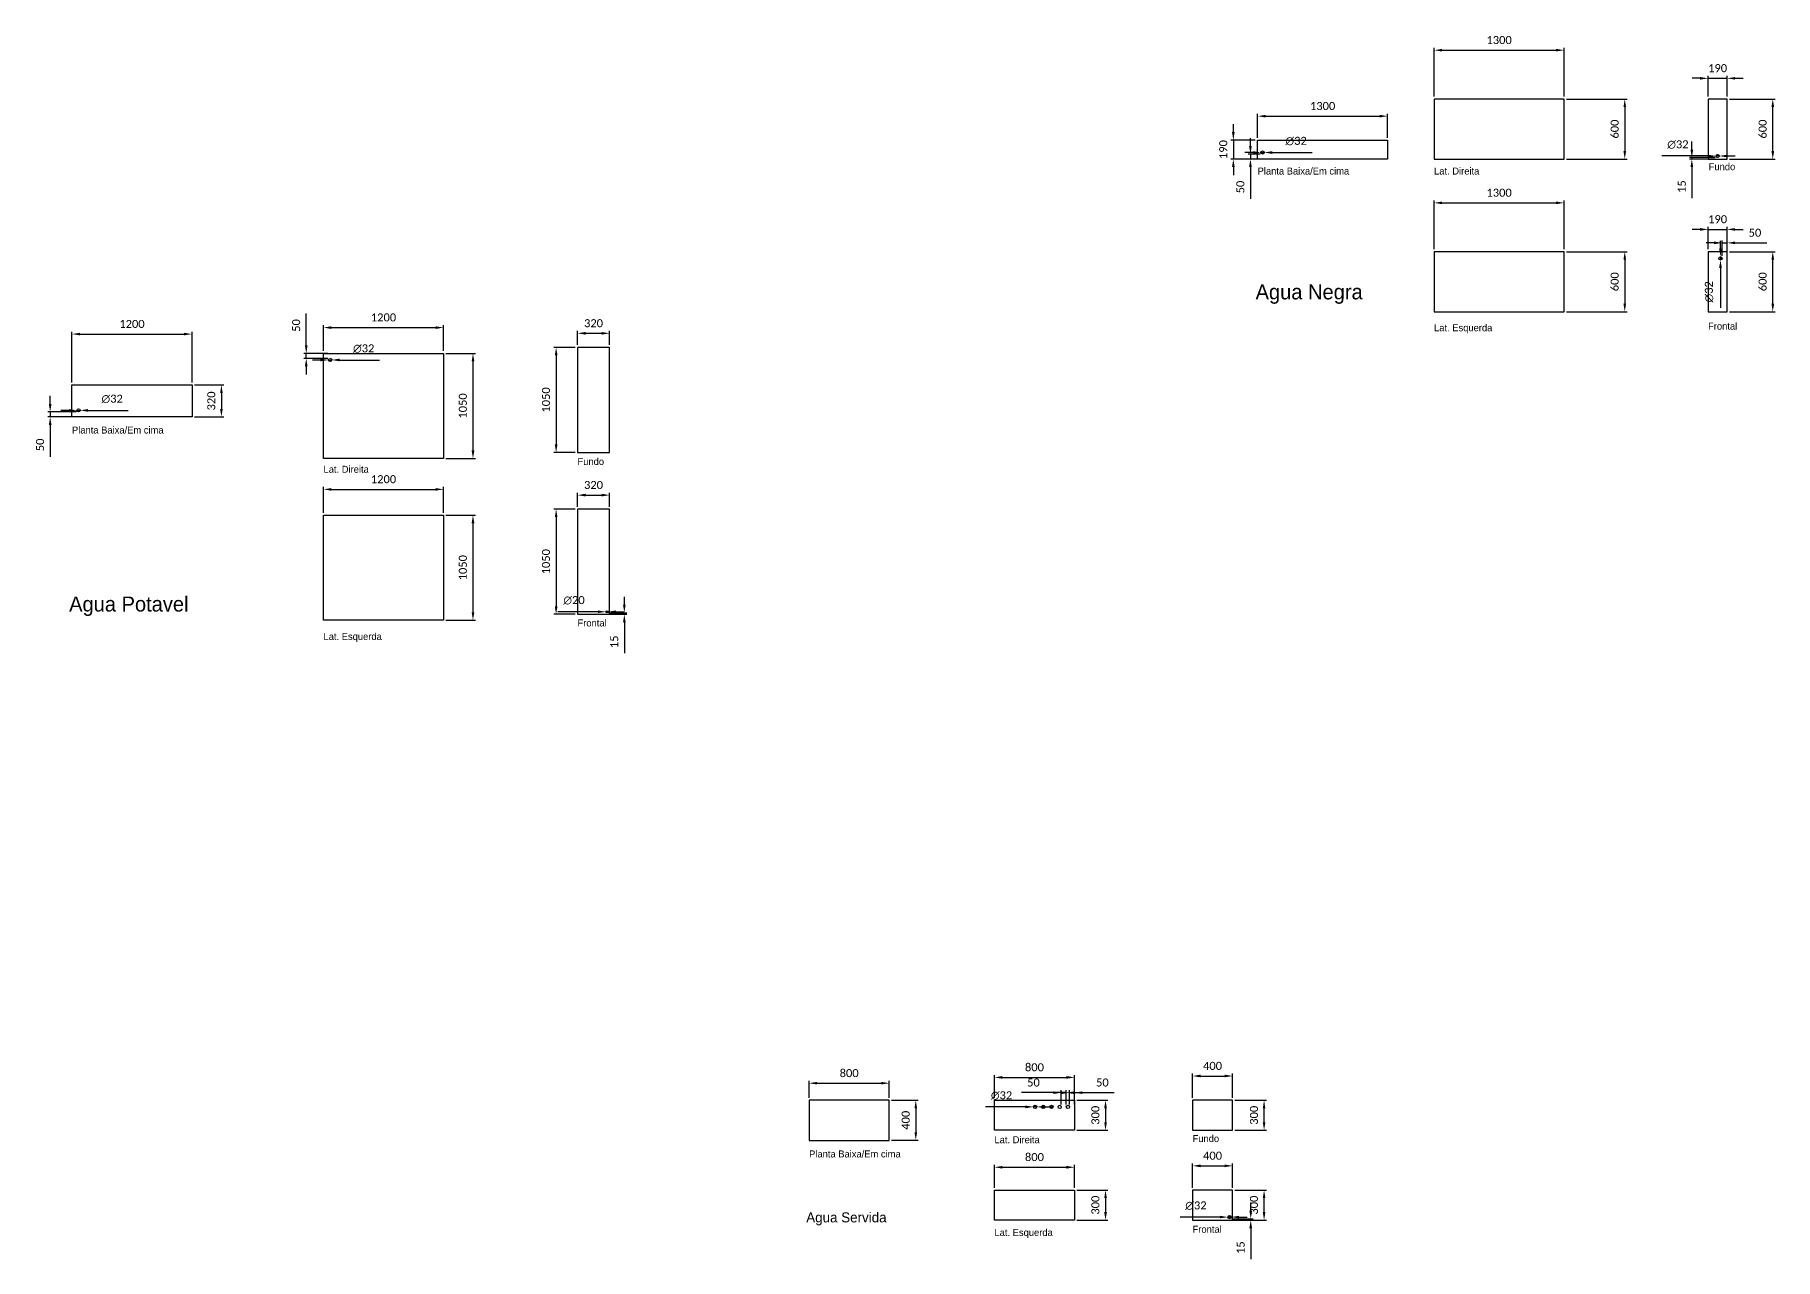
# Model space of a CAD drawing. Header units: millimetres. Extents: x -56792 to 17936, y 561 to 17980.
# Drawn here: x 542 to 17936, y 561 to 12793 of the extents above; entities that cross this region are included whole.
import ezdxf

# ---------------------------------------------------------------- set-up
doc = ezdxf.new("R2010")
doc.units = ezdxf.units.MM
doc.header["$LTSCALE"] = 4
doc.styles.add('ROMANS', font='calibri.ttf')
doc.dimstyles.new('DIM.40', dxfattribs={"dimscale": 80, "dimtxt": 1, "dimasz": 1, "dimexe": 0.3, "dimexo": 0.3, "dimgap": 0.75, "dimtad": 1, "dimtxsty": 'ROMANS', "dimcen": 0, "dimclrd": 4, "dimclre": 4, "dimclrt": 142, "dimazin": 2, "dimtfac": 1, "dimtmove": 0, "dimatfit": 2, "dimfxl": 1, "dimtolj": 1, "dimtzin": 0, "dimlwd": -1, "dimlwe": -1, "dimarcsym": 0})

# ---------------------------------------------------------------- blocks, each defined once
blk = doc.blocks.new('*D166')
at = {"color": 4, "transparency": 16777216}
for p, q in [((14527, 12175), (14527, 12663)), ((14607, 12639), (15747, 12639)), ((15827, 12175), (15827, 12663))]:
    blk.add_line(p, q, dxfattribs=at)
for points in [[(14607, 12652), (14607, 12626), (14527, 12639)], [(15747, 12652), (15747, 12626), (15827, 12639)]]:
    blk.add_solid(points, dxfattribs=at)
at = {"layer": 'DEFPOINTS', "color": 0, "transparency": 16777216}
for p in [(15827, 12639), (14527, 12151), (15827, 12151)]:
    blk.add_point(p, dxfattribs=at)
at = {"color": 142, "transparency": 16777216, "insert": (15177, 12740), "char_height": 80, "attachment_point": 5, "style": 'ROMANS'}
blk.add_mtext('\\A1;1300', dxfattribs=at)
blk = doc.blocks.new('*D167')
at = {"color": 4, "transparency": 16777216}
for p, q in [((15851, 12151), (16457, 12151)), ((16433, 12071), (16433, 11631)), ((15851, 11551), (16457, 11551))]:
    blk.add_line(p, q, dxfattribs=at)
for points in [[(16420, 12071), (16446, 12071), (16433, 12151)], [(16420, 11631), (16446, 11631), (16433, 11551)]]:
    blk.add_solid(points, dxfattribs=at)
at = {"layer": 'DEFPOINTS', "color": 0, "transparency": 16777216}
for p in [(15827, 12151), (15827, 11551), (16433, 11551)]:
    blk.add_point(p, dxfattribs=at)
at = {"color": 142, "transparency": 16777216, "insert": (16332, 11851), "char_height": 80, "attachment_point": 5, "rotation": 90, "style": 'ROMANS'}
blk.add_mtext('\\A1;600', dxfattribs=at)
blk = doc.blocks.new('*D168')
at = {"color": 4, "transparency": 16777216}
for p, q in [((14527, 10650), (14527, 11138)), ((15827, 10650), (15827, 11138)), ((14607, 11114), (15747, 11114))]:
    blk.add_line(p, q, dxfattribs=at)
for points in [[(14607, 11127), (14607, 11101), (14527, 11114)], [(15747, 11127), (15747, 11101), (15827, 11114)]]:
    blk.add_solid(points, dxfattribs=at)
at = {"layer": 'DEFPOINTS', "color": 0, "transparency": 16777216}
for p in [(15827, 11114), (14527, 10626), (15827, 10626)]:
    blk.add_point(p, dxfattribs=at)
at = {"color": 142, "transparency": 16777216, "insert": (15177, 11215), "char_height": 80, "attachment_point": 5, "style": 'ROMANS'}
blk.add_mtext('\\A1;1300', dxfattribs=at)
blk = doc.blocks.new('*D169')
at = {"color": 4, "transparency": 16777216}
for p, q in [((15851, 10626), (16457, 10626)), ((16433, 10546), (16433, 10106)), ((15851, 10026), (16457, 10026))]:
    blk.add_line(p, q, dxfattribs=at)
for points in [[(16420, 10546), (16446, 10546), (16433, 10626)], [(16420, 10106), (16446, 10106), (16433, 10026)]]:
    blk.add_solid(points, dxfattribs=at)
at = {"layer": 'DEFPOINTS', "color": 0, "transparency": 16777216}
for p in [(15827, 10626), (15827, 10026), (16433, 10026)]:
    blk.add_point(p, dxfattribs=at)
at = {"color": 142, "transparency": 16777216, "insert": (16332, 10326), "char_height": 80, "attachment_point": 5, "rotation": 90, "style": 'ROMANS'}
blk.add_mtext('\\A1;600', dxfattribs=at)
blk = doc.blocks.new('*D170')
at = {"color": 4, "transparency": 16777216}
for p, q in [((17186, 12358), (17106, 12358)), ((17266, 12175), (17266, 12382)), ((17266, 12358), (17456, 12358)), ((17456, 12175), (17456, 12382)), ((17536, 12358), (17616, 12358))]:
    blk.add_line(p, q, dxfattribs=at)
for points in [[(17186, 12371), (17186, 12345), (17266, 12358)], [(17536, 12371), (17536, 12345), (17456, 12358)]]:
    blk.add_solid(points, dxfattribs=at)
at = {"layer": 'DEFPOINTS', "color": 0, "transparency": 16777216}
for p in [(17456, 12358), (17266, 12151), (17456, 12151)]:
    blk.add_point(p, dxfattribs=at)
at = {"color": 142, "transparency": 16777216, "insert": (17361, 12459), "char_height": 80, "attachment_point": 5, "style": 'ROMANS'}
blk.add_mtext('\\A1;190', dxfattribs=at)
blk = doc.blocks.new('*D171')
at = {"color": 4, "transparency": 16777216}
for p, q in [((17480, 12151), (17936, 12151)), ((17912, 11631), (17912, 12071)), ((17480, 11551), (17936, 11551))]:
    blk.add_line(p, q, dxfattribs=at)
for points in [[(17899, 12071), (17926, 12071), (17912, 12151)], [(17899, 11631), (17926, 11631), (17912, 11551)]]:
    blk.add_solid(points, dxfattribs=at)
at = {"layer": 'DEFPOINTS', "color": 0, "transparency": 16777216}
for p in [(17456, 12151), (17912, 12151), (17456, 11551)]:
    blk.add_point(p, dxfattribs=at)
at = {"color": 142, "transparency": 16777216, "insert": (17811, 11851), "char_height": 80, "attachment_point": 5, "rotation": 90, "style": 'ROMANS'}
blk.add_mtext('\\A1;600', dxfattribs=at)
blk = doc.blocks.new('*D172')
at = {"color": 4, "transparency": 16777216}
for p, q in [((17480, 10626), (17936, 10626)), ((17912, 10106), (17912, 10546)), ((17480, 10026), (17936, 10026))]:
    blk.add_line(p, q, dxfattribs=at)
for points in [[(17899, 10546), (17926, 10546), (17912, 10626)], [(17899, 10106), (17926, 10106), (17912, 10026)]]:
    blk.add_solid(points, dxfattribs=at)
at = {"layer": 'DEFPOINTS', "color": 0, "transparency": 16777216}
for p in [(17456, 10626), (17912, 10626), (17456, 10026)]:
    blk.add_point(p, dxfattribs=at)
at = {"color": 142, "transparency": 16777216, "insert": (17811, 10326), "char_height": 80, "attachment_point": 5, "rotation": 90, "style": 'ROMANS'}
blk.add_mtext('\\A1;600', dxfattribs=at)
blk = doc.blocks.new('*D173')
at = {"color": 4, "transparency": 16777216}
for p, q in [((17186, 10849), (17106, 10849)), ((17266, 10650), (17266, 10873)), ((17266, 10849), (17456, 10849)), ((17456, 10650), (17456, 10873)), ((17536, 10849), (17616, 10849))]:
    blk.add_line(p, q, dxfattribs=at)
for points in [[(17186, 10862), (17186, 10835), (17266, 10849)], [(17536, 10862), (17536, 10835), (17456, 10849)]]:
    blk.add_solid(points, dxfattribs=at)
at = {"layer": 'DEFPOINTS', "color": 0, "transparency": 16777216}
for p in [(17456, 10849), (17266, 10626), (17456, 10626)]:
    blk.add_point(p, dxfattribs=at)
at = {"color": 142, "transparency": 16777216, "insert": (17361, 10950), "char_height": 80, "attachment_point": 5, "style": 'ROMANS'}
blk.add_mtext('\\A1;190', dxfattribs=at)
blk = doc.blocks.new('*D174')
at = {"color": 4, "transparency": 16777216}
for p, q in [((17103, 11646), (17103, 11726)), ((17337, 11566), (17079, 11566)), ((17337, 11551), (17079, 11551)), ((17103, 11566), (17103, 11551)), ((17103, 11471), (17103, 11161))]:
    blk.add_line(p, q, dxfattribs=at)
for points in [[(17090, 11646), (17117, 11646), (17103, 11566)], [(17090, 11471), (17117, 11471), (17103, 11551)]]:
    blk.add_solid(points, dxfattribs=at)
at = {"layer": 'DEFPOINTS', "color": 0, "transparency": 16777216}
for p in [(17103, 11551), (17361, 11566), (17361, 11551)]:
    blk.add_point(p, dxfattribs=at)
at = {"color": 142, "transparency": 16777216, "insert": (17003, 11276), "char_height": 80, "attachment_point": 5, "rotation": 90, "style": 'ROMANS'}
blk.add_mtext('\\A1;15', dxfattribs=at)
blk = doc.blocks.new('*D175')
at = {"color": 4, "transparency": 16777216}
for p, q in [((12763, 11765), (12763, 12004)), ((14063, 11765), (14063, 12004)), ((12843, 11980), (13983, 11980))]:
    blk.add_line(p, q, dxfattribs=at)
for points in [[(12843, 11993), (12843, 11967), (12763, 11980)], [(13983, 11993), (13983, 11967), (14063, 11980)]]:
    blk.add_solid(points, dxfattribs=at)
at = {"layer": 'DEFPOINTS', "color": 0, "transparency": 16777216}
for p in [(14063, 11980), (12763, 11741), (14063, 11741)]:
    blk.add_point(p, dxfattribs=at)
at = {"color": 142, "transparency": 16777216, "insert": (13413, 12081), "char_height": 80, "attachment_point": 5, "style": 'ROMANS'}
blk.add_mtext('\\A1;1300', dxfattribs=at)
blk = doc.blocks.new('*D176')
at = {"color": 4, "transparency": 16777216}
for p, q in [((12521, 11821), (12521, 11901)), ((12739, 11741), (12497, 11741)), ((12521, 11741), (12521, 11551)), ((12739, 11551), (12497, 11551)), ((12521, 11471), (12521, 11391))]:
    blk.add_line(p, q, dxfattribs=at)
for points in [[(12507, 11821), (12534, 11821), (12521, 11741)], [(12507, 11471), (12534, 11471), (12521, 11551)]]:
    blk.add_solid(points, dxfattribs=at)
at = {"layer": 'DEFPOINTS', "color": 0, "transparency": 16777216}
for p in [(12763, 11741), (12521, 11551), (12763, 11551)]:
    blk.add_point(p, dxfattribs=at)
at = {"color": 142, "transparency": 16777216, "insert": (12420, 11646), "char_height": 80, "attachment_point": 5, "rotation": 90, "style": 'ROMANS'}
blk.add_mtext('\\A1;190', dxfattribs=at)
blk = doc.blocks.new('*D158')
at = {"color": 4, "transparency": 16777216}
for p, q in [((12692, 11681), (12692, 11761)), ((12789, 11601), (12668, 11601)), ((12789, 11551), (12668, 11551)), ((12692, 11601), (12692, 11551)), ((12692, 11471), (12692, 11154))]:
    blk.add_line(p, q, dxfattribs=at)
for points in [[(12678, 11681), (12705, 11681), (12692, 11601)], [(12678, 11471), (12705, 11471), (12692, 11551)]]:
    blk.add_solid(points, dxfattribs=at)
at = {"layer": 'DEFPOINTS', "color": 0, "transparency": 16777216}
for p in [(12692, 11551), (12813, 11601), (12813, 11551)]:
    blk.add_point(p, dxfattribs=at)
at = {"color": 142, "transparency": 16777216, "insert": (12591, 11272), "char_height": 80, "attachment_point": 5, "rotation": 90, "style": 'ROMANS'}
blk.add_mtext('\\A1;50', dxfattribs=at)
blk = doc.blocks.new('*D159')
at = {"color": 4, "transparency": 16777216}
for p, q in [((17326, 10714), (17246, 10714)), ((17406, 10584), (17406, 10738)), ((17406, 10714), (17456, 10714)), ((17456, 10584), (17456, 10738)), ((17536, 10714), (17853, 10714))]:
    blk.add_line(p, q, dxfattribs=at)
for points in [[(17326, 10728), (17326, 10701), (17406, 10714)], [(17536, 10728), (17536, 10701), (17456, 10714)]]:
    blk.add_solid(points, dxfattribs=at)
at = {"layer": 'DEFPOINTS', "color": 0, "transparency": 16777216}
for p in [(17456, 10714), (17406, 10560), (17456, 10560)]:
    blk.add_point(p, dxfattribs=at)
at = {"color": 142, "transparency": 16777216, "insert": (17734, 10815), "char_height": 80, "attachment_point": 5, "style": 'ROMANS'}
blk.add_mtext('\\A1;50', dxfattribs=at)
blk = doc.blocks.new('*D177')
at = {"color": 4, "transparency": 16777216}
for p, q in [((913, 9319), (913, 9827)), ((993, 9803), (2033, 9803)), ((2113, 9319), (2113, 9827))]:
    blk.add_line(p, q, dxfattribs=at)
for points in [[(993, 9816), (993, 9790), (913, 9803)], [(2033, 9816), (2033, 9790), (2113, 9803)]]:
    blk.add_solid(points, dxfattribs=at)
at = {"layer": 'DEFPOINTS', "color": 0, "transparency": 16777216}
for p in [(2113, 9803), (913, 9295), (2113, 9295)]:
    blk.add_point(p, dxfattribs=at)
at = {"color": 142, "transparency": 16777216, "insert": (1513, 9904), "char_height": 80, "attachment_point": 5, "style": 'ROMANS'}
blk.add_mtext('\\A1;1200', dxfattribs=at)
blk = doc.blocks.new('*D178')
at = {"color": 4, "transparency": 16777216}
for p, q in [((2137, 9295), (2431, 9295)), ((2407, 9215), (2407, 9055)), ((2137, 8975), (2431, 8975))]:
    blk.add_line(p, q, dxfattribs=at)
for points in [[(2394, 9215), (2420, 9215), (2407, 9295)], [(2394, 9055), (2420, 9055), (2407, 8975)]]:
    blk.add_solid(points, dxfattribs=at)
at = {"layer": 'DEFPOINTS', "color": 0, "transparency": 16777216}
for p in [(2113, 9295), (2113, 8975), (2407, 8975)]:
    blk.add_point(p, dxfattribs=at)
at = {"color": 142, "transparency": 16777216, "insert": (2306, 9135), "char_height": 80, "attachment_point": 5, "rotation": 90, "style": 'ROMANS'}
blk.add_mtext('\\A1;320', dxfattribs=at)
blk = doc.blocks.new('*D160')
at = {"color": 4, "transparency": 16777216}
for p, q in [((695, 9105), (695, 9185)), ((955, 9025), (671, 9025)), ((955, 8975), (671, 8975)), ((695, 9025), (695, 8975)), ((695, 8895), (695, 8578))]:
    blk.add_line(p, q, dxfattribs=at)
for points in [[(682, 9105), (709, 9105), (695, 9025)], [(682, 8895), (709, 8895), (695, 8975)]]:
    blk.add_solid(points, dxfattribs=at)
at = {"layer": 'DEFPOINTS', "color": 0, "transparency": 16777216}
for p in [(695, 8975), (979, 9025), (979, 8975)]:
    blk.add_point(p, dxfattribs=at)
at = {"color": 142, "transparency": 16777216, "insert": (594, 8696), "char_height": 80, "attachment_point": 5, "rotation": 90, "style": 'ROMANS'}
blk.add_mtext('\\A1;50', dxfattribs=at)
blk = doc.blocks.new('*D179')
at = {"color": 4, "transparency": 16777216}
for p, q in [((3427, 9634), (3427, 9892)), ((3507, 9868), (4547, 9868)), ((4627, 9634), (4627, 9892))]:
    blk.add_line(p, q, dxfattribs=at)
for points in [[(3507, 9881), (3507, 9854), (3427, 9868)], [(4547, 9881), (4547, 9854), (4627, 9868)]]:
    blk.add_solid(points, dxfattribs=at)
at = {"layer": 'DEFPOINTS', "color": 0, "transparency": 16777216}
for p in [(4627, 9868), (3427, 9610), (4627, 9610)]:
    blk.add_point(p, dxfattribs=at)
at = {"color": 142, "transparency": 16777216, "insert": (4027, 9969), "char_height": 80, "attachment_point": 5, "style": 'ROMANS'}
blk.add_mtext('\\A1;1200', dxfattribs=at)
blk = doc.blocks.new('*D180')
at = {"color": 4, "transparency": 16777216}
for p, q in [((4651, 9610), (4945, 9610)), ((4921, 9530), (4921, 8640)), ((4651, 8560), (4945, 8560))]:
    blk.add_line(p, q, dxfattribs=at)
for points in [[(4908, 9530), (4935, 9530), (4921, 9610)], [(4908, 8640), (4935, 8640), (4921, 8560)]]:
    blk.add_solid(points, dxfattribs=at)
at = {"layer": 'DEFPOINTS', "color": 0, "transparency": 16777216}
for p in [(4627, 9610), (4627, 8560), (4921, 8560)]:
    blk.add_point(p, dxfattribs=at)
at = {"color": 142, "transparency": 16777216, "insert": (4820, 9085), "char_height": 80, "attachment_point": 5, "rotation": 90, "style": 'ROMANS'}
blk.add_mtext('\\A1;1050', dxfattribs=at)
blk = doc.blocks.new('*D161')
at = {"color": 4, "transparency": 16777216}
for p, q in [((3255, 9690), (3255, 10008)), ((3469, 9610), (3231, 9610)), ((3255, 9560), (3255, 9610)), ((3469, 9560), (3231, 9560)), ((3255, 9480), (3255, 9400))]:
    blk.add_line(p, q, dxfattribs=at)
for points in [[(3241, 9690), (3268, 9690), (3255, 9610)], [(3241, 9480), (3268, 9480), (3255, 9560)]]:
    blk.add_solid(points, dxfattribs=at)
at = {"layer": 'DEFPOINTS', "color": 0, "transparency": 16777216}
for p in [(3255, 9610), (3493, 9610), (3493, 9560)]:
    blk.add_point(p, dxfattribs=at)
at = {"color": 142, "transparency": 16777216, "insert": (3154, 9889), "char_height": 80, "attachment_point": 5, "rotation": 90, "style": 'ROMANS'}
blk.add_mtext('\\A1;50', dxfattribs=at)
blk = doc.blocks.new('*D181')
at = {"color": 4, "transparency": 16777216}
for p, q in [((3427, 8018), (3427, 8276)), ((3507, 8252), (4547, 8252)), ((4627, 8018), (4627, 8276))]:
    blk.add_line(p, q, dxfattribs=at)
for points in [[(3507, 8265), (3507, 8238), (3427, 8252)], [(4547, 8265), (4547, 8238), (4627, 8252)]]:
    blk.add_solid(points, dxfattribs=at)
at = {"layer": 'DEFPOINTS', "color": 0, "transparency": 16777216}
for p in [(4627, 8252), (3427, 7994), (4627, 7994)]:
    blk.add_point(p, dxfattribs=at)
at = {"color": 142, "transparency": 16777216, "insert": (4027, 8353), "char_height": 80, "attachment_point": 5, "style": 'ROMANS'}
blk.add_mtext('\\A1;1200', dxfattribs=at)
blk = doc.blocks.new('*D182')
at = {"color": 4, "transparency": 16777216}
for p, q in [((4651, 7994), (4945, 7994)), ((4921, 7914), (4921, 7024)), ((4651, 6944), (4945, 6944))]:
    blk.add_line(p, q, dxfattribs=at)
for points in [[(4908, 7914), (4935, 7914), (4921, 7994)], [(4908, 7024), (4935, 7024), (4921, 6944)]]:
    blk.add_solid(points, dxfattribs=at)
at = {"layer": 'DEFPOINTS', "color": 0, "transparency": 16777216}
for p in [(4627, 7994), (4627, 6944), (4921, 6944)]:
    blk.add_point(p, dxfattribs=at)
at = {"color": 142, "transparency": 16777216, "insert": (4820, 7469), "char_height": 80, "attachment_point": 5, "rotation": 90, "style": 'ROMANS'}
blk.add_mtext('\\A1;1050', dxfattribs=at)
blk = doc.blocks.new('*D183')
at = {"color": 4, "transparency": 16777216}
for p, q in [((5942, 9670), (5728, 9670)), ((5752, 9590), (5752, 8700)), ((5942, 8620), (5728, 8620))]:
    blk.add_line(p, q, dxfattribs=at)
for points in [[(5739, 9590), (5766, 9590), (5752, 9670)], [(5739, 8700), (5766, 8700), (5752, 8620)]]:
    blk.add_solid(points, dxfattribs=at)
at = {"layer": 'DEFPOINTS', "color": 0, "transparency": 16777216}
for p in [(5966, 9670), (5752, 8620), (5966, 8620)]:
    blk.add_point(p, dxfattribs=at)
at = {"color": 142, "transparency": 16777216, "insert": (5651, 9145), "char_height": 80, "attachment_point": 5, "rotation": 90, "style": 'ROMANS'}
blk.add_mtext('\\A1;1050', dxfattribs=at)
blk = doc.blocks.new('*D184')
at = {"color": 4, "transparency": 16777216}
for p, q in [((5966, 9694), (5966, 9835)), ((6046, 9811), (6206, 9811)), ((6286, 9694), (6286, 9835))]:
    blk.add_line(p, q, dxfattribs=at)
for points in [[(6046, 9824), (6046, 9797), (5966, 9811)], [(6206, 9824), (6206, 9797), (6286, 9811)]]:
    blk.add_solid(points, dxfattribs=at)
at = {"layer": 'DEFPOINTS', "color": 0, "transparency": 16777216}
for p in [(6286, 9811), (5966, 9670), (6286, 9670)]:
    blk.add_point(p, dxfattribs=at)
at = {"color": 142, "transparency": 16777216, "insert": (6126, 9911), "char_height": 80, "attachment_point": 5, "style": 'ROMANS'}
blk.add_mtext('\\A1;320', dxfattribs=at)
blk = doc.blocks.new('*D162')
at = {"color": 4, "transparency": 16777216}
for p, q in [((6434, 7099), (6434, 7179)), ((6285, 7019), (6458, 7019)), ((6285, 7004), (6458, 7004)), ((6434, 7019), (6434, 7004)), ((6434, 6924), (6434, 6614))]:
    blk.add_line(p, q, dxfattribs=at)
for points in [[(6421, 7099), (6447, 7099), (6434, 7019)], [(6421, 6924), (6447, 6924), (6434, 7004)]]:
    blk.add_solid(points, dxfattribs=at)
at = {"layer": 'DEFPOINTS', "color": 0, "transparency": 16777216}
for p in [(6261, 7019), (6261, 7004), (6434, 7004)]:
    blk.add_point(p, dxfattribs=at)
at = {"color": 142, "transparency": 16777216, "insert": (6333, 6729), "char_height": 80, "attachment_point": 5, "rotation": 90, "style": 'ROMANS'}
blk.add_mtext('\\A1;15', dxfattribs=at)
blk = doc.blocks.new('*D185')
at = {"color": 4, "transparency": 16777216}
for p, q in [((5942, 8054), (5728, 8054)), ((5752, 7974), (5752, 7084)), ((5942, 7004), (5728, 7004))]:
    blk.add_line(p, q, dxfattribs=at)
for points in [[(5739, 7974), (5766, 7974), (5752, 8054)], [(5739, 7084), (5766, 7084), (5752, 7004)]]:
    blk.add_solid(points, dxfattribs=at)
at = {"layer": 'DEFPOINTS', "color": 0, "transparency": 16777216}
for p in [(5966, 8054), (5752, 7004), (5966, 7004)]:
    blk.add_point(p, dxfattribs=at)
at = {"color": 142, "transparency": 16777216, "insert": (5651, 7529), "char_height": 80, "attachment_point": 5, "rotation": 90, "style": 'ROMANS'}
blk.add_mtext('\\A1;1050', dxfattribs=at)
blk = doc.blocks.new('*D186')
at = {"color": 4, "transparency": 16777216}
for p, q in [((5966, 8078), (5966, 8218)), ((6046, 8194), (6206, 8194)), ((6286, 8078), (6286, 8218))]:
    blk.add_line(p, q, dxfattribs=at)
for points in [[(6046, 8208), (6046, 8181), (5966, 8194)], [(6206, 8208), (6206, 8181), (6286, 8194)]]:
    blk.add_solid(points, dxfattribs=at)
at = {"layer": 'DEFPOINTS', "color": 0, "transparency": 16777216}
for p in [(6286, 8194), (5966, 8054), (6286, 8054)]:
    blk.add_point(p, dxfattribs=at)
at = {"color": 142, "transparency": 16777216, "insert": (6126, 8295), "char_height": 80, "attachment_point": 5, "style": 'ROMANS'}
blk.add_mtext('\\A1;320', dxfattribs=at)
blk = doc.blocks.new('*D187')
at = {"color": 4, "transparency": 16777216}
for p, q in [((8281, 2173), (8281, 2343)), ((8361, 2319), (9001, 2319)), ((9081, 2173), (9081, 2343))]:
    blk.add_line(p, q, dxfattribs=at)
for points in [[(8361, 2333), (8361, 2306), (8281, 2319)], [(9001, 2333), (9001, 2306), (9081, 2319)]]:
    blk.add_solid(points, dxfattribs=at)
at = {"layer": 'DEFPOINTS', "color": 0, "transparency": 16777216}
for p in [(9081, 2319), (8281, 2149), (9081, 2149)]:
    blk.add_point(p, dxfattribs=at)
at = {"color": 142, "transparency": 16777216, "insert": (8681, 2420), "char_height": 80, "attachment_point": 5, "style": 'ROMANS'}
blk.add_mtext('\\A1;800', dxfattribs=at)
blk = doc.blocks.new('*D188')
at = {"color": 4, "transparency": 16777216}
for p, q in [((9105, 2149), (9371, 2149)), ((9347, 2069), (9347, 1829)), ((9105, 1749), (9371, 1749))]:
    blk.add_line(p, q, dxfattribs=at)
for points in [[(9334, 2069), (9360, 2069), (9347, 2149)], [(9334, 1829), (9360, 1829), (9347, 1749)]]:
    blk.add_solid(points, dxfattribs=at)
at = {"layer": 'DEFPOINTS', "color": 0, "transparency": 16777216}
for p in [(9081, 2149), (9081, 1749), (9347, 1749)]:
    blk.add_point(p, dxfattribs=at)
at = {"color": 142, "transparency": 16777216, "insert": (9246, 1949), "char_height": 80, "attachment_point": 5, "rotation": 90, "style": 'ROMANS'}
blk.add_mtext('\\A1;400', dxfattribs=at)
blk = doc.blocks.new('*D189')
at = {"color": 4, "transparency": 16777216}
for p, q in [((10133, 2173), (10133, 2401)), ((10213, 2377), (10853, 2377)), ((10933, 2173), (10933, 2401))]:
    blk.add_line(p, q, dxfattribs=at)
for points in [[(10213, 2391), (10213, 2364), (10133, 2377)], [(10853, 2391), (10853, 2364), (10933, 2377)]]:
    blk.add_solid(points, dxfattribs=at)
at = {"layer": 'DEFPOINTS', "color": 0, "transparency": 16777216}
for p in [(10933, 2377), (10133, 2149), (10933, 2149)]:
    blk.add_point(p, dxfattribs=at)
at = {"color": 142, "transparency": 16777216, "insert": (10533, 2478), "char_height": 80, "attachment_point": 5, "style": 'ROMANS'}
blk.add_mtext('\\A1;800', dxfattribs=at)
blk = doc.blocks.new('*D190')
at = {"color": 4, "transparency": 16777216}
for p, q in [((10957, 2149), (11267, 2149)), ((11243, 2069), (11243, 1929)), ((10957, 1849), (11267, 1849))]:
    blk.add_line(p, q, dxfattribs=at)
for points in [[(11230, 2069), (11257, 2069), (11243, 2149)], [(11230, 1929), (11257, 1929), (11243, 1849)]]:
    blk.add_solid(points, dxfattribs=at)
at = {"layer": 'DEFPOINTS', "color": 0, "transparency": 16777216}
for p in [(10933, 2149), (10933, 1849), (11243, 1849)]:
    blk.add_point(p, dxfattribs=at)
at = {"color": 142, "transparency": 16777216, "insert": (11142, 1999), "char_height": 80, "attachment_point": 5, "rotation": 90, "style": 'ROMANS'}
blk.add_mtext('\\A1;300', dxfattribs=at)
blk = doc.blocks.new('*D191')
at = {"color": 4, "transparency": 16777216}
for p, q in [((3397, 9544), (3317, 9544)), ((3477, 9544), (3509, 9544)), ((3589, 9544), (3988, 9544))]:
    blk.add_line(p, q, dxfattribs=at)
for points in [[(3397, 9558), (3397, 9531), (3477, 9544)], [(3589, 9558), (3589, 9531), (3509, 9544)]]:
    blk.add_solid(points, dxfattribs=at)
at = {"layer": 'DEFPOINTS', "color": 0, "transparency": 16777216}
for p in [(3477, 9544), (3509, 9544)]:
    blk.add_point(p, dxfattribs=at)
at = {"color": 142, "transparency": 16777216, "insert": (3829, 9658), "char_height": 80, "attachment_point": 5, "style": 'ROMANS'}
blk.add_mtext('\\A1;∅32', dxfattribs=at)
blk = doc.blocks.new('*D192')
at = {"color": 4, "transparency": 16777216}
for p, q in [((883, 9041), (803, 9041)), ((963, 9041), (995, 9041)), ((1075, 9041), (1474, 9041))]:
    blk.add_line(p, q, dxfattribs=at)
for points in [[(883, 9054), (883, 9027), (963, 9041)], [(1075, 9054), (1075, 9027), (995, 9041)]]:
    blk.add_solid(points, dxfattribs=at)
at = {"layer": 'DEFPOINTS', "color": 0, "transparency": 16777216}
for p in [(963, 9041), (995, 9041)]:
    blk.add_point(p, dxfattribs=at)
at = {"color": 142, "transparency": 16777216, "insert": (1315, 9155), "char_height": 80, "attachment_point": 5, "style": 'ROMANS'}
blk.add_mtext('\\A1;∅32', dxfattribs=at)
blk = doc.blocks.new('*D193')
at = {"color": 4, "transparency": 16777216}
for p, q in [((6171, 7029), (5770, 7029)), ((6271, 7029), (6251, 7029)), ((6351, 7029), (6431, 7029))]:
    blk.add_line(p, q, dxfattribs=at)
for points in [[(6171, 7042), (6171, 7016), (6251, 7029)], [(6351, 7042), (6351, 7016), (6271, 7029)]]:
    blk.add_solid(points, dxfattribs=at)
at = {"layer": 'DEFPOINTS', "color": 0, "transparency": 16777216}
for p in [(6251, 7029), (6271, 7029)]:
    blk.add_point(p, dxfattribs=at)
at = {"color": 142, "transparency": 16777216, "insert": (5931, 7143), "char_height": 80, "attachment_point": 5, "style": 'ROMANS'}
blk.add_mtext('\\A1;∅20', dxfattribs=at)
blk = doc.blocks.new('*D194')
at = {"color": 4, "transparency": 16777216}
for p, q in [((12717, 11617), (12637, 11617)), ((12797, 11617), (12829, 11617)), ((12909, 11617), (13307, 11617))]:
    blk.add_line(p, q, dxfattribs=at)
for points in [[(12717, 11630), (12717, 11603), (12797, 11617)], [(12909, 11630), (12909, 11603), (12829, 11617)]]:
    blk.add_solid(points, dxfattribs=at)
at = {"layer": 'DEFPOINTS', "color": 0, "transparency": 16777216}
for p in [(12797, 11617), (12829, 11617)]:
    blk.add_point(p, dxfattribs=at)
at = {"color": 142, "transparency": 16777216, "insert": (13148, 11731), "char_height": 80, "attachment_point": 5, "style": 'ROMANS'}
blk.add_mtext('\\A1;∅32', dxfattribs=at)
blk = doc.blocks.new('*D195')
at = {"color": 4, "transparency": 16777216}
for p, q in [((17265, 11582), (16805, 11582)), ((17377, 11582), (17345, 11582)), ((17457, 11582), (17537, 11582))]:
    blk.add_line(p, q, dxfattribs=at)
for points in [[(17265, 11595), (17265, 11568), (17345, 11582)], [(17457, 11595), (17457, 11568), (17377, 11582)]]:
    blk.add_solid(points, dxfattribs=at)
at = {"layer": 'DEFPOINTS', "color": 0, "transparency": 16777216}
for p in [(17345, 11582), (17377, 11582)]:
    blk.add_point(p, dxfattribs=at)
at = {"color": 142, "transparency": 16777216, "insert": (16964, 11696), "char_height": 80, "attachment_point": 5, "style": 'ROMANS'}
blk.add_mtext('\\A1;∅32', dxfattribs=at)
blk = doc.blocks.new('*D196')
at = {"color": 4, "transparency": 16777216}
for p, q in [((17390, 10656), (17390, 10736)), ((17390, 10576), (17390, 10544)), ((17390, 10464), (17390, 10065))]:
    blk.add_line(p, q, dxfattribs=at)
for points in [[(17376, 10656), (17403, 10656), (17390, 10576)], [(17376, 10464), (17403, 10464), (17390, 10544)]]:
    blk.add_solid(points, dxfattribs=at)
at = {"layer": 'DEFPOINTS', "color": 0, "transparency": 16777216}
for p in [(17390, 10576), (17390, 10544)]:
    blk.add_point(p, dxfattribs=at)
at = {"color": 142, "transparency": 16777216, "insert": (17276, 10225), "char_height": 80, "attachment_point": 5, "rotation": 90, "style": 'ROMANS'}
blk.add_mtext('\\A1;∅32', dxfattribs=at)
blk = doc.blocks.new('*D197')
at = {"color": 4, "transparency": 16777216}
for p, q in [((10443, 2083), (10045, 2083)), ((10555, 2083), (10523, 2083)), ((10635, 2083), (10715, 2083))]:
    blk.add_line(p, q, dxfattribs=at)
for points in [[(10443, 2096), (10443, 2069), (10523, 2083)], [(10635, 2096), (10635, 2069), (10555, 2083)]]:
    blk.add_solid(points, dxfattribs=at)
at = {"layer": 'DEFPOINTS', "color": 0, "transparency": 16777216}
for p in [(10523, 2083), (10555, 2083)]:
    blk.add_point(p, dxfattribs=at)
at = {"color": 142, "transparency": 16777216, "insert": (10204, 2196), "char_height": 80, "attachment_point": 5, "style": 'ROMANS'}
blk.add_mtext('\\A1;∅32', dxfattribs=at)
blk = doc.blocks.new('*D163')
at = {"color": 4, "transparency": 16777216}
for p, q in [((10803, 2225), (10723, 2225)), ((10883, 2107), (10883, 2249)), ((10883, 2225), (10933, 2225)), ((10933, 2107), (10933, 2249)), ((11013, 2225), (11330, 2225))]:
    blk.add_line(p, q, dxfattribs=at)
for points in [[(10803, 2238), (10803, 2211), (10883, 2225)], [(11013, 2238), (11013, 2211), (10933, 2225)]]:
    blk.add_solid(points, dxfattribs=at)
at = {"layer": 'DEFPOINTS', "color": 0, "transparency": 16777216}
for p in [(10933, 2225), (10883, 2083), (10933, 2083)]:
    blk.add_point(p, dxfattribs=at)
at = {"color": 142, "transparency": 16777216, "insert": (11212, 2326), "char_height": 80, "attachment_point": 5, "style": 'ROMANS'}
blk.add_mtext('\\A1;50', dxfattribs=at)
blk = doc.blocks.new('*D164')
at = {"color": 4, "transparency": 16777216}
for p, q in [((10721, 2225), (10404, 2225)), ((10801, 2107), (10801, 2249)), ((10851, 2225), (10801, 2225)), ((10851, 2107), (10851, 2249)), ((10931, 2225), (11011, 2225))]:
    blk.add_line(p, q, dxfattribs=at)
for points in [[(10721, 2238), (10721, 2211), (10801, 2225)], [(10931, 2238), (10931, 2211), (10851, 2225)]]:
    blk.add_solid(points, dxfattribs=at)
at = {"layer": 'DEFPOINTS', "color": 0, "transparency": 16777216}
for p in [(10801, 2225), (10801, 2083), (10851, 2083)]:
    blk.add_point(p, dxfattribs=at)
at = {"color": 142, "transparency": 16777216, "insert": (10523, 2326), "char_height": 80, "attachment_point": 5, "style": 'ROMANS'}
blk.add_mtext('\\A1;50', dxfattribs=at)
blk = doc.blocks.new('*D198')
at = {"color": 4, "transparency": 16777216}
for p, q in [((10133, 1275), (10133, 1504)), ((10213, 1480), (10853, 1480)), ((10933, 1275), (10933, 1504))]:
    blk.add_line(p, q, dxfattribs=at)
for points in [[(10213, 1493), (10213, 1466), (10133, 1480)], [(10853, 1493), (10853, 1466), (10933, 1480)]]:
    blk.add_solid(points, dxfattribs=at)
at = {"layer": 'DEFPOINTS', "color": 0, "transparency": 16777216}
for p in [(10933, 1480), (10133, 1251), (10933, 1251)]:
    blk.add_point(p, dxfattribs=at)
at = {"color": 142, "transparency": 16777216, "insert": (10533, 1581), "char_height": 80, "attachment_point": 5, "style": 'ROMANS'}
blk.add_mtext('\\A1;800', dxfattribs=at)
blk = doc.blocks.new('*D199')
at = {"color": 4, "transparency": 16777216}
for p, q in [((10957, 1251), (11267, 1251)), ((11243, 1171), (11243, 1031)), ((10957, 951), (11267, 951))]:
    blk.add_line(p, q, dxfattribs=at)
for points in [[(11230, 1171), (11257, 1171), (11243, 1251)], [(11230, 1031), (11257, 1031), (11243, 951)]]:
    blk.add_solid(points, dxfattribs=at)
at = {"layer": 'DEFPOINTS', "color": 0, "transparency": 16777216}
for p in [(10933, 1251), (10933, 951), (11243, 951)]:
    blk.add_point(p, dxfattribs=at)
at = {"color": 142, "transparency": 16777216, "insert": (11142, 1101), "char_height": 80, "attachment_point": 5, "rotation": 90, "style": 'ROMANS'}
blk.add_mtext('\\A1;300', dxfattribs=at)
blk = doc.blocks.new('*D200')
at = {"color": 4, "transparency": 16777216}
for p, q in [((12113, 2173), (12113, 2415)), ((12193, 2391), (12433, 2391)), ((12513, 2173), (12513, 2415))]:
    blk.add_line(p, q, dxfattribs=at)
for points in [[(12193, 2405), (12193, 2378), (12113, 2391)], [(12433, 2405), (12433, 2378), (12513, 2391)]]:
    blk.add_solid(points, dxfattribs=at)
at = {"layer": 'DEFPOINTS', "color": 0, "transparency": 16777216}
for p in [(12513, 2391), (12113, 2149), (12513, 2149)]:
    blk.add_point(p, dxfattribs=at)
at = {"color": 142, "transparency": 16777216, "insert": (12313, 2492), "char_height": 80, "attachment_point": 5, "style": 'ROMANS'}
blk.add_mtext('\\A1;400', dxfattribs=at)
blk = doc.blocks.new('*D201')
at = {"color": 4, "transparency": 16777216}
for p, q in [((12537, 2149), (12852, 2149)), ((12828, 1929), (12828, 2069)), ((12537, 1849), (12852, 1849))]:
    blk.add_line(p, q, dxfattribs=at)
for points in [[(12815, 2069), (12841, 2069), (12828, 2149)], [(12815, 1929), (12841, 1929), (12828, 1849)]]:
    blk.add_solid(points, dxfattribs=at)
at = {"layer": 'DEFPOINTS', "color": 0, "transparency": 16777216}
for p in [(12513, 2149), (12828, 2149), (12513, 1849)]:
    blk.add_point(p, dxfattribs=at)
at = {"color": 142, "transparency": 16777216, "insert": (12727, 1999), "char_height": 80, "attachment_point": 5, "rotation": 90, "style": 'ROMANS'}
blk.add_mtext('\\A1;300', dxfattribs=at)
blk = doc.blocks.new('*D202')
at = {"color": 4, "transparency": 16777216}
for p, q in [((12113, 1275), (12113, 1518)), ((12193, 1494), (12433, 1494)), ((12513, 1275), (12513, 1518))]:
    blk.add_line(p, q, dxfattribs=at)
for points in [[(12193, 1507), (12193, 1480), (12113, 1494)], [(12433, 1507), (12433, 1480), (12513, 1494)]]:
    blk.add_solid(points, dxfattribs=at)
at = {"layer": 'DEFPOINTS', "color": 0, "transparency": 16777216}
for p in [(12513, 1494), (12113, 1251), (12513, 1251)]:
    blk.add_point(p, dxfattribs=at)
at = {"color": 142, "transparency": 16777216, "insert": (12313, 1595), "char_height": 80, "attachment_point": 5, "style": 'ROMANS'}
blk.add_mtext('\\A1;400', dxfattribs=at)
blk = doc.blocks.new('*D203')
at = {"color": 4, "transparency": 16777216}
for p, q in [((12537, 1251), (12852, 1251)), ((12828, 1031), (12828, 1171)), ((12537, 951), (12852, 951))]:
    blk.add_line(p, q, dxfattribs=at)
for points in [[(12815, 1171), (12841, 1171), (12828, 1251)], [(12815, 1031), (12841, 1031), (12828, 951)]]:
    blk.add_solid(points, dxfattribs=at)
at = {"layer": 'DEFPOINTS', "color": 0, "transparency": 16777216}
for p in [(12513, 1251), (12828, 1251), (12513, 951)]:
    blk.add_point(p, dxfattribs=at)
at = {"color": 142, "transparency": 16777216, "insert": (12727, 1101), "char_height": 80, "attachment_point": 5, "rotation": 90, "style": 'ROMANS'}
blk.add_mtext('\\A1;300', dxfattribs=at)
blk = doc.blocks.new('*D165')
at = {"color": 4, "transparency": 16777216}
for p, q in [((12695, 1046), (12695, 1126)), ((12506, 966), (12719, 966)), ((12506, 951), (12719, 951)), ((12695, 966), (12695, 951)), ((12695, 871), (12695, 561))]:
    blk.add_line(p, q, dxfattribs=at)
for points in [[(12681, 1046), (12708, 1046), (12695, 966)], [(12681, 871), (12708, 871), (12695, 951)]]:
    blk.add_solid(points, dxfattribs=at)
at = {"layer": 'DEFPOINTS', "color": 0, "transparency": 16777216}
for p in [(12482, 966), (12482, 951), (12695, 951)]:
    blk.add_point(p, dxfattribs=at)
at = {"color": 142, "transparency": 16777216, "insert": (12594, 676), "char_height": 80, "attachment_point": 5, "rotation": 90, "style": 'ROMANS'}
blk.add_mtext('\\A1;15', dxfattribs=at)
blk = doc.blocks.new('*D204')
at = {"color": 4, "transparency": 16777216}
for p, q in [((12386, 982), (11988, 982)), ((12498, 982), (12466, 982)), ((12578, 982), (12658, 982))]:
    blk.add_line(p, q, dxfattribs=at)
for points in [[(12386, 995), (12386, 969), (12466, 982)], [(12578, 995), (12578, 969), (12498, 982)]]:
    blk.add_solid(points, dxfattribs=at)
at = {"layer": 'DEFPOINTS', "color": 0, "transparency": 16777216}
for p in [(12466, 982), (12498, 982)]:
    blk.add_point(p, dxfattribs=at)
at = {"color": 142, "transparency": 16777216, "insert": (12147, 1096), "char_height": 80, "attachment_point": 5, "style": 'ROMANS'}
blk.add_mtext('\\A1;∅32', dxfattribs=at)

msp = doc.modelspace()

# ---------------------------------------------------------------- linework, layer by layer
for p, q in [((15826.764, 12150.708), (14526.764, 12150.708)), ((14526.764, 12150.708), (14526.764, 11550.708)), ((15826.764, 11550.708), (15826.764, 12150.708)), ((17455.816, 12150.708), (17265.816, 12150.708)), ((17265.816, 12150.708), (17265.816, 11550.708)), ((17455.816, 11550.708), (17455.816, 12150.708)), ((12763.038, 11740.708), (14063.038, 11740.708)), ((12763.038, 11550.708), (12763.038, 11740.708)), ((14063.038, 11740.708), (14063.038, 11550.708)), ((14063.038, 11550.708), (12763.038, 11550.708)), ((14526.764, 11550.708), (15826.764, 11550.708)), ((17265.816, 11550.708), (17455.816, 11550.708)), ((15826.764, 10625.676), (14526.764, 10625.676)), ((14526.764, 10625.676), (14526.764, 10025.676)), ((15826.764, 10025.676), (15826.764, 10625.676)), ((17455.816, 10625.676), (17265.816, 10625.676)), ((17265.816, 10625.676), (17265.816, 10025.676)), ((17455.816, 10025.676), (17455.816, 10625.676)), ((14526.764, 10025.676), (15826.764, 10025.676)), ((17265.816, 10025.676), (17455.816, 10025.676)), ((3427.443, 9610.38), (4627.443, 9610.38)), ((3427.443, 8560.38), (3427.443, 9610.38)), ((4627.443, 9610.38), (4627.443, 8560.38)), ((6286.01, 9670.043), (5966.01, 9670.043)), ((5966.01, 9670.043), (5966.01, 8620.043)), ((6286.01, 8620.043), (6286.01, 9670.043)), ((913.493, 9294.767), (2113.493, 9294.767)), ((913.493, 8974.767), (913.493, 9294.767)), ((2113.493, 9294.767), (2113.493, 8974.767)), ((2113.493, 8974.767), (913.493, 8974.767)), ((4627.443, 8560.38), (3427.443, 8560.38)), ((5966.01, 8620.043), (6286.01, 8620.043)), ((6286.01, 8054.005), (5966.01, 8054.005)), ((5966.01, 8054.005), (5966.01, 7004.005)), ((6286.01, 7004.005), (6286.01, 8054.005)), ((3427.443, 7994.342), (4627.443, 7994.342)), ((3427.443, 6944.342), (3427.443, 7994.342)), ((4627.443, 7994.342), (4627.443, 6944.342)), ((5966.01, 7004.005), (6286.01, 7004.005)), ((4627.443, 6944.342), (3427.443, 6944.342)), ((9080.549, 2148.568), (8280.549, 2148.568)), ((8280.549, 2148.568), (8280.549, 1748.568)), ((9080.549, 1748.568), (9080.549, 2148.568)), ((10133.197, 2148.568), (10933.197, 2148.568)), ((10133.197, 1848.568), (10133.197, 2148.568)), ((10933.197, 2148.568), (10933.197, 1848.568)), ((12513.372, 2148.568), (12113.372, 2148.568)), ((12113.372, 2148.568), (12113.372, 1848.568)), ((12513.372, 1848.568), (12513.372, 2148.568)), ((8280.549, 1748.568), (9080.549, 1748.568)), ((10933.197, 1848.568), (10133.197, 1848.568)), ((12113.372, 1848.568), (12513.372, 1848.568)), ((10133.197, 1251.032), (10933.197, 1251.032)), ((10133.197, 951.032), (10133.197, 1251.032)), ((10933.197, 1251.032), (10933.197, 951.032)), ((12513.372, 1251.032), (12113.372, 1251.032)), ((12113.372, 1251.032), (12113.372, 951.032)), ((12513.372, 951.032), (12513.372, 1251.032)), ((10933.197, 951.032), (10133.197, 951.032)), ((12113.372, 951.032), (12513.372, 951.032))]:
    msp.add_line(p, q)
for centre, radius in [((12813.038, 11616.708), 16), ((17360.816, 11581.708), 16), ((17389.816, 10559.676), 16), ((3493.443, 9544.38), 16), ((979.493, 9040.767), 16), ((6261.01, 7029.005), 10), ((10539.197, 2082.568), 16), ((10621.197, 2082.568), 16), ((10703.197, 2082.568), 16), ((10785.197, 2082.568), 16), ((10867.197, 2082.568), 16), ((12482.372, 982.032), 16)]:
    msp.add_circle(centre, radius)

# ---------------------------------------------------------------- texts
at = {"attachment_point": 1}
for s, insert, char_height in [('Fundo', (17271.609, 11510.051), 70), ('Planta Baixa/Em cima', (12763.038, 11466.872), 70), ('Lat. Direita', (14526.764, 11466.872), 70), ('Agua Negra', (12743.157, 10299.541), 150), ('Frontal', (17265.816, 9917.245), 70), ('Lat. Esquerda', (14526.764, 9901.11), 70), ('Planta Baixa/Em cima', (913.493, 8879.649), 70), ('Fundo', (5966.01, 8565.235), 70), ('Lat. Direita', (3427.443, 8487.433), 70), ('Agua Potavel', (884.858, 7181.393), 150), ('Lat. Esquerda', (3427.443, 6817.407), 70), ('Frontal', (5966.01, 6952.286), 70), ('Lat. Direita', (10133.197, 1789.584), 70), ('Fundo', (12113.372, 1801.083), 70), ('Planta Baixa/Em cima', (8280.549, 1647.671), 70), ('Agua Servida', (8252.205, 1028.899), 100), ('Frontal', (12113.372, 895.217), 70), ('Lat. Esquerda', (10133.197, 863.264), 70)]:
    msp.add_mtext_dynamic_manual_height_columns(s, width=1300, gutter_width=12.5, heights=[0], dxfattribs=dict(at, insert=insert, char_height=char_height))

# ---------------------------------------------------------------- dimensions: what is measured, and where the dimension line sits
for base, p1, p2, picture, middle in [((15826.764, 12639.035), (14526.764, 12150.708), (15826.764, 12150.708), '*D166', (15176.764, 12740.02)), ((14063.038, 11980.01), (12763.038, 11740.708), (14063.038, 11740.708), '*D175', (13413.038, 12080.994)), ((15826.764, 11114.003), (14526.764, 10625.676), (15826.764, 10625.676), '*D168', (15176.764, 11214.987)), ((17455.816, 10714.398), (17405.816, 10559.676), (17455.816, 10559.676), '*D159', (17734.401, 10815.383)), ((2113.493, 9803.025), (913.493, 9294.767), (2113.493, 9294.767), '*D177', (1513.493, 9904.009)), ((4627.443, 9867.684), (3427.443, 9610.38), (4627.443, 9610.38), '*D179', (4027.443, 9968.668)), ((6286.01, 9810.502), (5966.01, 9670.043), (6286.01, 9670.043), '*D184', (6126.01, 9911.487)), ((4627.443, 8251.646), (3427.443, 7994.342), (4627.443, 7994.342), '*D181', (4027.443, 8352.63)), ((6286.01, 8194.464), (5966.01, 8054.005), (6286.01, 8054.005), '*D186', (6126.01, 8295.449)), ((9080.549, 2319.41), (8280.549, 2148.568), (9080.549, 2148.568), '*D187', (8680.549, 2420.394)), ((10933.197, 2377.26), (10133.197, 2148.568), (10933.197, 2148.568), '*D189', (10533.197, 2478.244)), ((12513.372, 2391.31), (12113.372, 2148.568), (12513.372, 2148.568), '*D200', (12313.372, 2492.294)), ((10801.197, 2224.704), (10851.197, 2082.568), (10801.197, 2082.568), '*D164', (10522.613, 2325.689)), ((10933.197, 2224.704), (10883.197, 2082.568), (10933.197, 2082.568), '*D163', (11211.782, 2325.689)), ((10933.197, 1479.724), (10133.197, 1251.032), (10933.197, 1251.032), '*D198', (10533.197, 1580.708)), ((12513.372, 1493.774), (12113.372, 1251.032), (12513.372, 1251.032), '*D202', (12313.372, 1594.758))]:
    dim = msp.add_linear_dim(base=base, p1=p1, p2=p2, dimstyle='DIM.40')
    dim.commit()
    dim.dimension.update_dxf_attribs({"geometry": picture, "text_midpoint": middle})
for base, p1, p2, picture, middle in [((17455.816, 12357.985), (17265.816, 12150.708), (17455.816, 12150.708), '*D170', (17360.816, 12357.985)), ((17455.816, 10848.532), (17265.816, 10625.676), (17455.816, 10625.676), '*D173', (17360.816, 10848.532))]:
    dim = msp.add_linear_dim(base=base, p1=p1, p2=p2, dimstyle='DIM.40')
    dim.commit()
    dim.dimension.update_dxf_attribs({"geometry": picture, "text_midpoint": middle, "dimtype": 160})
for base, p1, p2, picture, middle in [((16432.988, 11550.708), (15826.764, 12150.708), (15826.764, 11550.708), '*D167', (16332.003, 11850.708)), ((17912.37, 12150.708), (17455.816, 11550.708), (17455.816, 12150.708), '*D171', (17811.385, 11850.708)), ((12691.612, 11550.708), (12813.038, 11600.708), (12813.038, 11550.708), '*D158', (12590.627, 11272.124)), ((17103.416, 11550.708), (17360.816, 11565.708), (17360.816, 11550.708), '*D174', (17002.739, 11275.877)), ((16432.988, 10025.676), (15826.764, 10625.676), (15826.764, 10025.676), '*D169', (16332.003, 10325.676)), ((17912.37, 10625.676), (17455.816, 10025.676), (17455.816, 10625.676), '*D172', (17811.385, 10325.676)), ((3254.626, 9610.38), (3493.443, 9560.38), (3493.443, 9610.38), '*D161', (3153.641, 9888.965)), ((4921.264, 8560.38), (4627.443, 9610.38), (4627.443, 8560.38), '*D180', (4820.279, 9085.38)), ((5752.207, 8620.043), (5966.01, 9670.043), (5966.01, 8620.043), '*D183', (5651.223, 9145.043)), ((2406.939, 8974.767), (2113.493, 9294.767), (2113.493, 8974.767), '*D178', (2305.954, 9134.767)), ((695.35, 8974.767), (979.493, 9024.767), (979.493, 8974.767), '*D160', (594.366, 8696.183)), ((5752.207, 7004.005), (5966.01, 8054.005), (5966.01, 7004.005), '*D185', (5651.223, 7529.005)), ((4921.264, 6944.342), (4627.443, 7994.342), (4627.443, 6944.342), '*D182', (4820.279, 7469.342)), ((9347.03, 1748.568), (9080.549, 2148.568), (9080.549, 1748.568), '*D188', (9246.045, 1948.568)), ((12694.644, 951.032), (12482.372, 966.032), (12482.372, 951.032), '*D165', (12593.967, 676.201))]:
    dim = msp.add_linear_dim(base=base, p1=p1, p2=p2, angle=90, dimstyle='DIM.40')
    dim.commit()
    dim.dimension.update_dxf_attribs({"geometry": picture, "text_midpoint": middle})
for base, p1, p2, picture, middle in [((12520.799, 11550.708), (12763.038, 11740.708), (12763.038, 11550.708), '*D176', (12520.799, 11645.708)), ((6434.017, 7004.005), (6261.01, 7019.005), (6261.01, 7004.005), '*D162', (6434.017, 6729.174)), ((11243.458, 1848.568), (10933.197, 2148.568), (10933.197, 1848.568), '*D190', (11243.458, 1998.568)), ((12827.916, 2148.568), (12513.372, 1848.568), (12513.372, 2148.568), '*D201', (12827.916, 1998.568)), ((11243.458, 951.032), (10933.197, 1251.032), (10933.197, 951.032), '*D199', (11243.458, 1101.032)), ((12827.916, 1251.032), (12513.372, 951.032), (12513.372, 1251.032), '*D203', (12827.916, 1101.032))]:
    dim = msp.add_linear_dim(base=base, p1=p1, p2=p2, angle=90, dimstyle='DIM.40')
    dim.commit()
    dim.dimension.update_dxf_attribs({"geometry": picture, "text_midpoint": middle, "dimtype": 160})
for p1, p2, picture, middle in [((12797.038, 11616.708), (12829.038, 11616.708), '*D194', (13148.176, 11616.708)), ((17376.816, 11581.708), (17344.816, 11581.708), '*D195', (16963.828, 11581.708)), ((17389.816, 10575.676), (17389.816, 10543.676), '*D196', (17389.816, 10224.538)), ((3477.443, 9544.38), (3509.443, 9544.38), '*D191', (3828.582, 9544.38)), ((963.493, 9040.767), (995.493, 9040.767), '*D192', (1314.632, 9040.767)), ((6271.01, 7029.005), (6251.01, 7029.005), '*D193', (5930.549, 7029.005)), ((10555.197, 2082.568), (10523.197, 2082.568), '*D197', (10204.059, 2082.568)), ((12498.372, 982.032), (12466.372, 982.032), '*D204', (12147.234, 982.032))]:
    dim = msp.add_diameter_dim_2p(p1=p1, p2=p2, dimstyle='DIM.40')
    dim.commit()
    dim.dimension.update_dxf_attribs({"geometry": picture, "text_midpoint": middle, "dimtype": 163})

doc.saveas('drawing.dxf')
